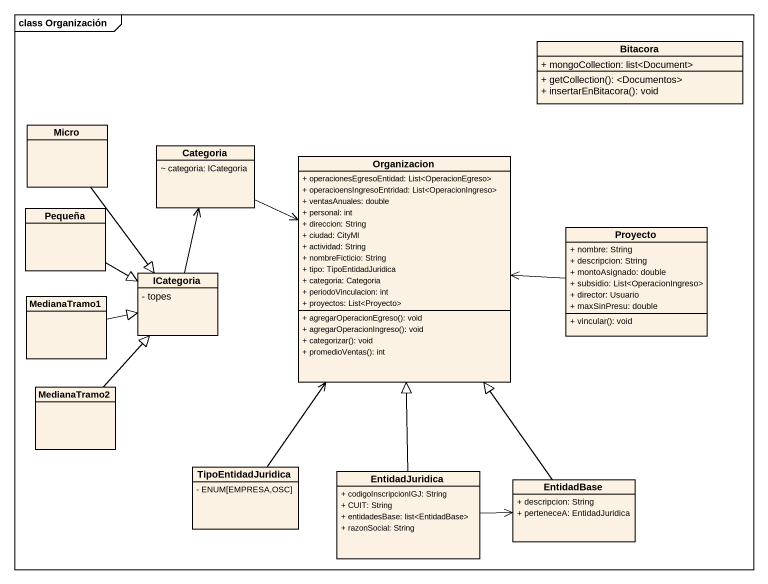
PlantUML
@startuml
mainframe class Organización
hide circle
hide empty members
skinparam classAttributeIconSize 0
class Bitacora {
  + mongoCollection: list<Document>
  + getCollection(): <Documentos>
  + insertarEnBitacora(): void
}
class Micro
class Categoria {
  ~ categoria: ICategoria
}
class Organizacion {
  + operacionesEgresoEntidad: List<OperacionEgreso>
  + operacioensIngresoEntridad: List<OperacionIngreso>
  + ventasAnuales: double
  + personal: int
  + direccion: String
  + ciudad: CityMl
  + actividad: String
  + nombreFicticio: String
  + tipo: TipoEntidadJuridica
  + categoria: Categoria
  + periodoVinculacion: int
  + proyectos: List<Proyecto>
  + agregarOperacionEgreso(): void
  + agregarOperacionIngreso(): void
  + categorizar(): void
  + promedioVentas(): int
}
class Pequeña
class Proyecto {
  + nombre: String
  + descripcion: String
  + montoAsignado: double
  + subsidio: List<OperacionIngreso>
  + director: Usuario
  + maxSinPresu: double
  + vincular(): void
}
class MedianaTramo1
class ICategoria {
  - topes
}
class MedianaTramo2
class TipoEntidadJuridica {
  - ENUM[EMPRESA,OSC]
}
class EntidadJuridica {
  + codigoInscripcionIGJ: String
  + CUIT: String
  + entidadesBase: list<EntidadBase>
  + razonSocial: String
}
class EntidadBase {
  + descripcion: String
  + perteneceA: EntidadJuridica
}
Micro --|> ICategoria
Categoria -right-> Organizacion
Pequeña -right-|> ICategoria
Proyecto -left-> Organizacion
MedianaTramo1 -right-|> ICategoria
ICategoria -up-> Categoria
MedianaTramo2 -up-|> ICategoria
TipoEntidadJuridica -up-> Organizacion
EntidadJuridica -up-|> Organizacion
EntidadJuridica -right-> EntidadBase
EntidadBase -up-|> Organizacion
@enduml
